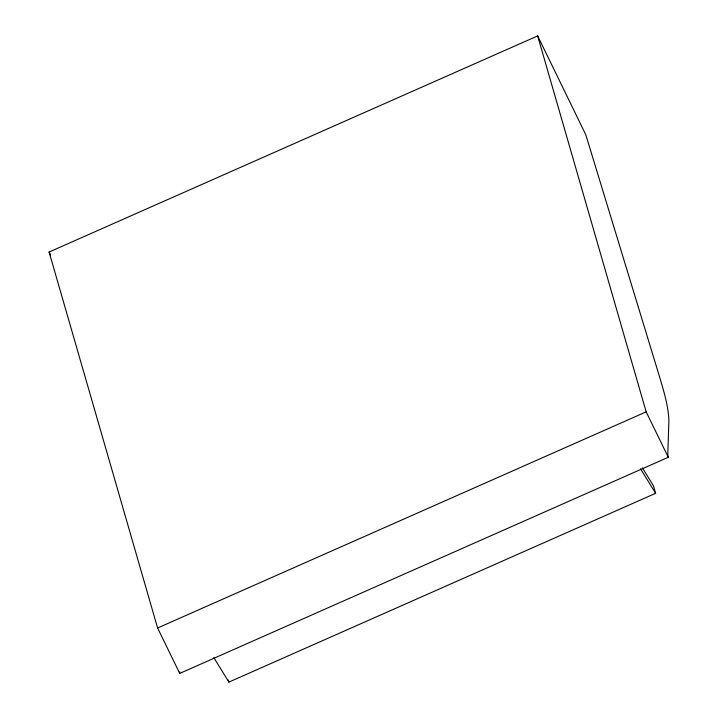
<?xml version="1.0" encoding="UTF-8"?>
<svg xmlns="http://www.w3.org/2000/svg" width="718" height="718" viewBox="0 0 718 718"><rect width="100%" height="100%" fill="white"/><g stroke="black" fill="none" stroke-linecap="round" stroke-linejoin="round"><path stroke-width="1.08" d="M179.715 673.421L157.601 627.999L49.102 252.036L537.665 35.9L585.78 134.715L658.936 374.769C663.333 389.766 668.314 404.934 668.898 420.667L667.785 454.512L668.279 457.285L179.715 673.421L179.805 671.833M157.601 627.999L646.164 411.863L537.665 35.9M213.802 657.58L228.907 682.1L655.624 493.32L653.461 485.826L642.368 467.822M640.51 468.8L655.624 493.32M646.164 411.863L668.279 457.285M49.102 252.036L50.574 255.061M228.288 679.964L228.907 682.1"/></g></svg>
